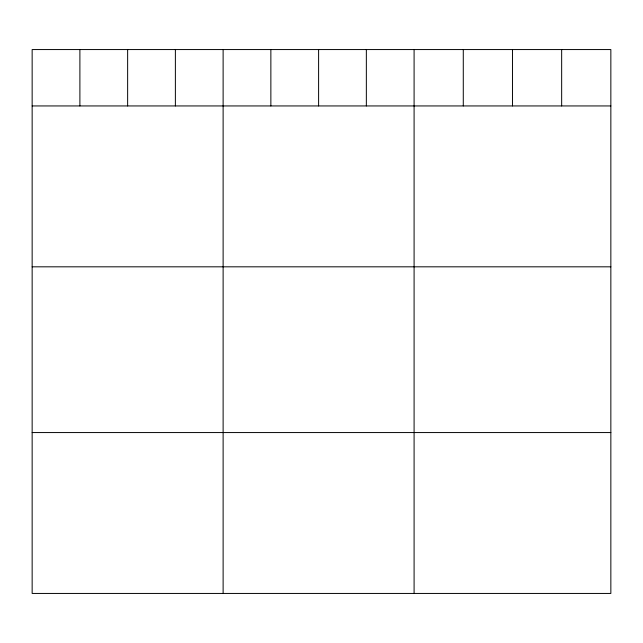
<?xml version="1.0" encoding="UTF-8"?>
<svg xmlns="http://www.w3.org/2000/svg" width="643" height="643" viewBox="0 0 643 643"><rect width="100%" height="100%" fill="white"/><g stroke="black" fill="none" stroke-linecap="round" stroke-linejoin="round"><path stroke-width="0.96" d="M610.85 105.942L610.85 593.441L32.15 593.441L32.15 49.559L610.85 49.559L610.85 105.942L32.15 105.942M32.15 266.821L610.85 266.821M32.15 432.562L610.85 432.562M561.66 49.559L561.66 105.942M512.471 49.559L512.471 105.942M463.281 49.559L463.281 105.942M414.092 49.559L414.092 593.441M366.349 49.559L366.349 105.942M318.606 49.559L318.606 105.942M270.864 49.559L270.864 105.942M223.121 49.559L223.121 593.441M175.378 49.559L175.378 105.942M127.636 49.559L127.636 105.942M79.893 49.559L79.893 105.942"/></g></svg>
